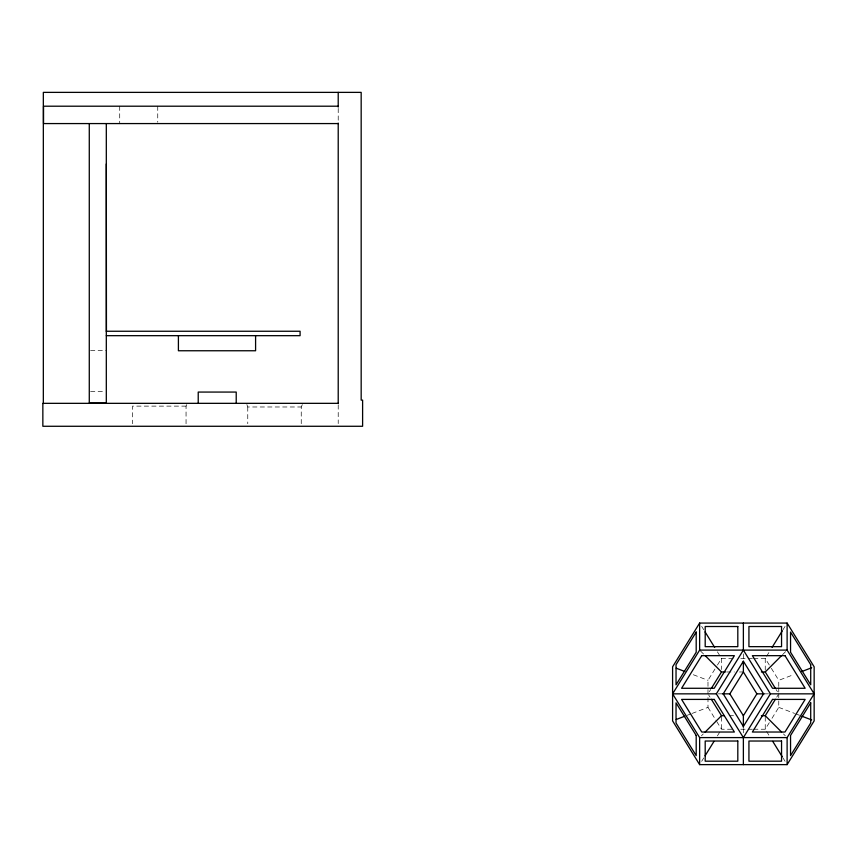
<?xml version="1.0" encoding="UTF-8"?>
<svg xmlns="http://www.w3.org/2000/svg" width="857" height="857" viewBox="0 0 857 857"><rect width="100%" height="100%" fill="white"/><g stroke="black" fill="none" stroke-linecap="round" stroke-linejoin="round"><path stroke-width="0.64" stroke-dasharray="4.29 3.21" d="M301.246 423.69L301.246 406.979L302.928 403.336M186.055 423.744L186.055 406.122L187.383 403.336M707.989 693.849L707.989 680.329L716.773 666.114M717.448 665.021L721.498 658.455L733.078 658.455M709.339 691.663L710.689 689.467M701.679 761.305L703.736 757.984M717.405 735.874L720.137 731.449M766.608 656.248L769.35 651.823M783.019 629.702L785.066 626.381M776.731 697.127L778.081 694.941M753.667 729.232L765.247 729.232L769.297 722.676M772.007 718.295L778.767 707.368L778.767 693.849M701.454 735.767L703.276 733.946M782.559 654.662L786.201 651.009M687.239 715.284L690.903 713.892M692.124 713.42L707.989 707.368L707.989 695.07M778.767 686.468L778.767 680.329L793.4 674.738M90.585 350.545L106.311 350.545M90.585 391.381L104.993 391.381M186.055 406.122L132.556 406.122L132.556 423.744M246.87 404.547L247.759 406.979L301.246 406.979M740.802 658.455L747.229 658.455M748.515 658.455L752.382 658.455M753.667 658.455L765.247 658.455L770.647 667.207M726.65 671.974L734.363 671.974M739.516 671.974L743.373 671.974M718.273 693.849L722.483 693.849M764.262 693.849L768.472 693.849M729.221 715.713L734.363 715.713M716.773 721.583L721.498 729.232L733.078 729.232M740.802 729.232L747.229 729.232M748.515 729.232L752.382 729.232M693.345 674.738L707.989 680.329M778.767 707.368L794.621 713.42M795.842 713.892L799.506 715.284M700.544 651.009L704.186 654.662M783.469 733.946L785.291 735.767M771.332 668.299L778.767 680.329M776.056 689.467L777.406 691.663M701.679 626.381L703.736 629.702M717.405 651.823L720.137 656.248M766.608 731.449L769.35 735.874M783.019 757.984L785.066 761.305M708.664 694.941L710.014 697.127M707.989 707.368L716.098 720.48M778.767 687.7L778.767 692.617M765.247 658.455L765.247 671.974M765.247 716.945L765.247 729.232M743.373 653.966L743.373 660.393M743.373 728.579L743.373 733.163M721.498 658.455L721.498 669.521M721.498 716.945L721.498 729.232M338.215 108.4L338.215 121.758M338.215 404.9L338.215 423.594M247.759 406.979L247.759 423.69M157.742 106.204L157.742 122.24M119.712 106.204L119.712 123.569"/><path stroke-width="1.29" d="M699.633 623.071L672.595 666.81L672.595 720.876L699.633 764.626L787.112 764.626L814.15 720.876L814.15 666.81L787.112 623.071L699.633 623.071L699.633 650.099L672.595 693.849L699.633 737.588L699.633 764.626M711.364 688.375L721.498 671.974L725.365 671.974M672.595 693.849L716.334 693.849L743.373 650.099L743.373 623.071M722.483 693.849L729.853 693.849L743.373 671.974L743.373 661.679M705.097 755.778L713.988 741.401M772.082 647.399L782.334 630.806M743.373 727.293L743.373 715.713L756.892 693.849L764.262 693.849M743.373 764.626L743.373 737.588L770.411 693.849L814.15 693.849L787.112 737.588L787.112 764.626M761.38 715.713L765.247 715.713L775.381 699.312M705.097 732.124L721.498 715.713L724.079 715.713M761.38 671.974L765.247 671.974L781.648 655.573M676.259 719.484L684.797 716.216M801.948 671.47L811.708 667.742M338.215 106.204L43.536 106.204L43.536 123.569L338.215 123.569M106.311 163.944L106.439 331.252M106.311 331.252L300.089 331.252L300.089 335.676L106.311 335.676M338.215 403.336L42.85 403.336L42.85 426.272L362.607 426.272L362.607 400.123L361.172 400.123L361.172 92.374L43.332 92.374L43.332 403.561M699.633 650.099L787.112 650.099L814.15 693.849M699.633 737.588L787.112 737.588M676.259 668.214L684.797 671.47M801.948 716.216L811.708 719.944M705.097 655.573L721.498 671.974M765.247 715.713L781.648 732.124M765.247 671.974L775.381 688.375M743.373 650.099L770.411 693.849M743.373 671.974L756.892 693.849M705.097 631.92L714.663 647.399M772.768 741.401L782.334 756.881M729.853 693.849L743.373 715.713M716.334 693.849L743.373 737.588M711.364 699.312L721.498 715.713M787.112 623.071L787.112 650.099M338.215 92.374L338.215 107.071M338.215 123.097L338.215 403.561M255.59 335.676L255.59 350.759L178.406 350.759L178.406 335.676M236.221 403.336L236.221 392.067L198.224 392.067L198.224 403.336M106.311 123.569L106.311 402.994L89.278 402.994L89.278 123.569M696.195 632.07L676.034 664.689L676.034 684.839L696.195 652.231L696.195 632.07M701.754 655.669L681.594 688.278L714.213 688.278L734.374 655.669L701.754 655.669M743.373 661.229L723.212 693.849L743.373 726.457L763.533 693.849L743.373 661.229M772.532 699.408L752.371 732.028L784.991 732.028L805.152 699.408L772.532 699.408M810.711 702.847L790.55 735.467L790.55 755.617L810.711 723.008L810.711 702.847M737.813 626.51L705.193 626.51L705.193 646.66L737.813 646.66L737.813 626.51M781.552 626.51L748.932 626.51L748.932 646.66L781.552 646.66L781.552 626.51M784.991 655.669L752.371 655.669L772.532 688.278L805.152 688.278L784.991 655.669M714.213 699.408L681.594 699.408L701.754 732.028L734.374 732.028L714.213 699.408M737.813 741.026L705.193 741.026L705.193 761.187L737.813 761.187L737.813 741.026M781.552 741.026L748.932 741.026L748.932 761.187L781.552 761.187L781.552 741.026M810.711 664.689L790.55 632.07L790.55 652.231L810.711 684.839L810.711 664.689M696.195 735.467L676.034 702.847L676.034 723.008L696.195 755.617L696.195 735.467"/></g></svg>
